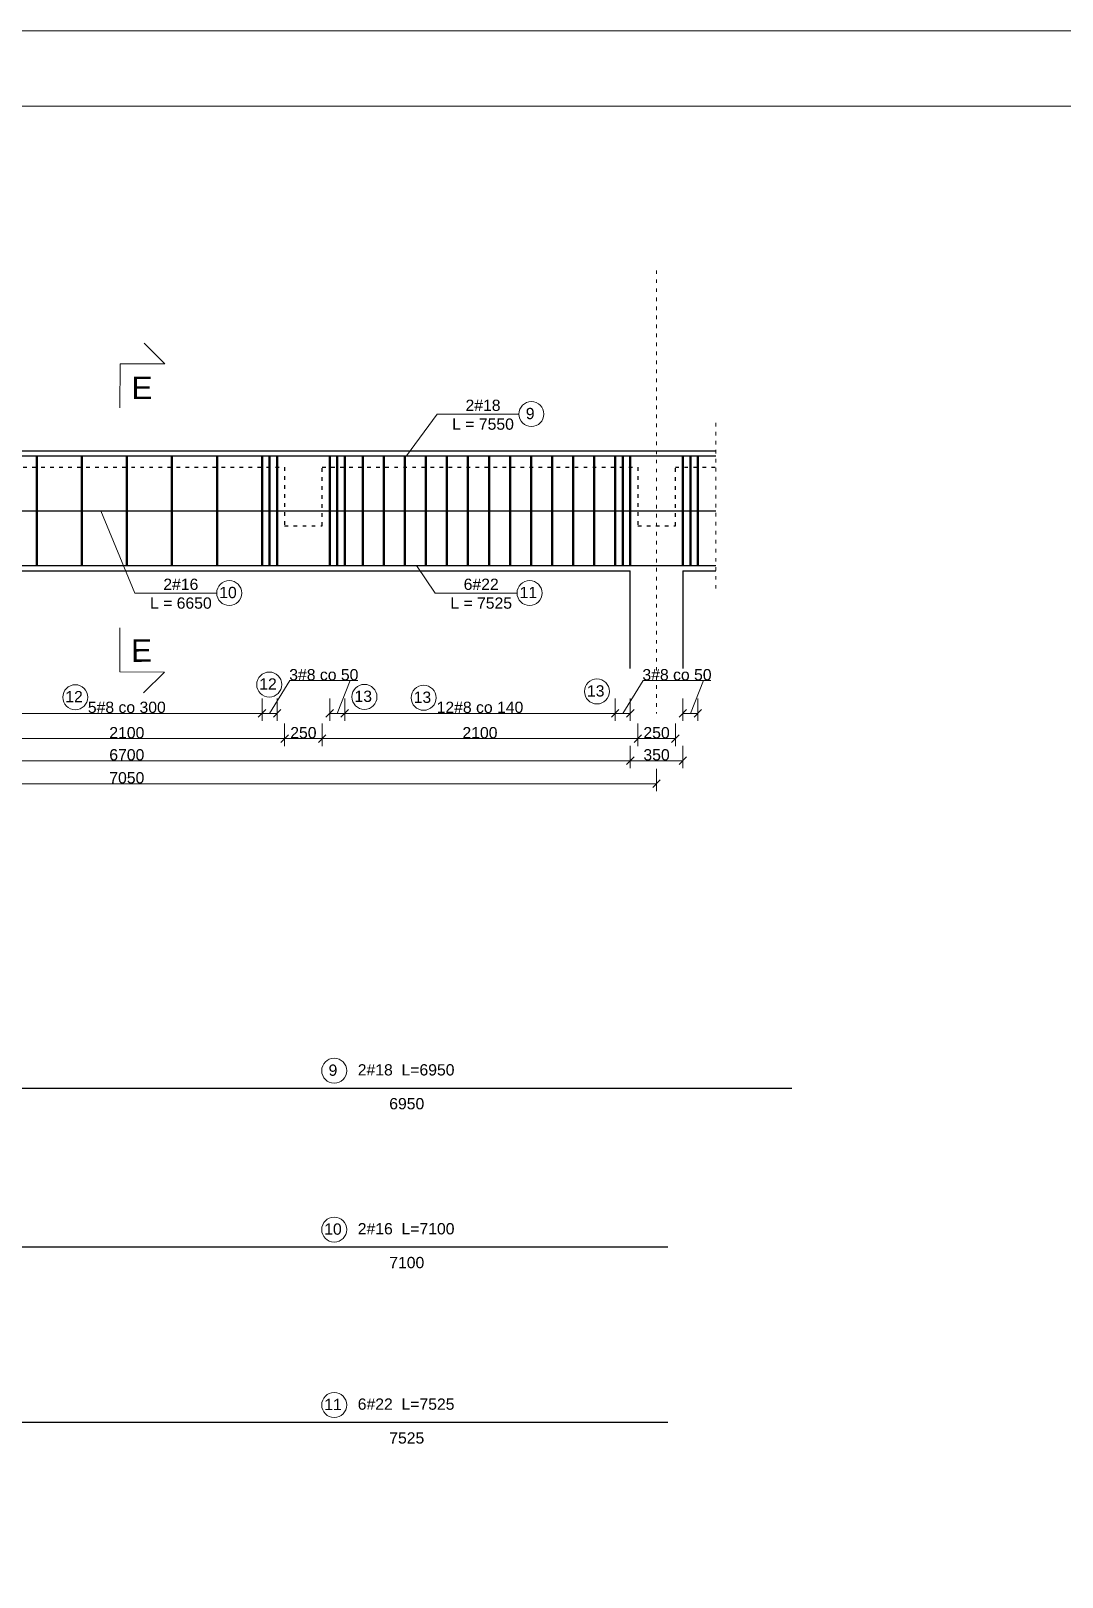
# Model space of a CAD drawing. Header units: millimetres. Extents: x 167217 to 300968, y 226456 to 301181.
# Drawn here: x 185125 to 191986, y 255078 to 265368 of the extents above; entities that cross this region are included whole.
import ezdxf

# ---------------------------------------------------------------- set-up
doc = ezdxf.new("R2010")
doc.units = ezdxf.units.MM
doc.linetypes.add('ACAD_ISO03W100', pattern=[30, 12, -18])
doc.layers.get('0').update_dxf_attribs({"lineweight": 5})
doc.layers.get('Defpoints').update_dxf_attribs({"lineweight": 25})
for name, color, linetype, lineweight in [('Linie', 7, 'Continuous', 5), ('opisówka', 255, 'Continuous', 5), ('Osie', 7, 'ACAD_ISO03W100', 5), ('pręty fi 20', 3, 'Continuous', 50), ('zbrojenie dolne', 210, 'Continuous', 25), ('Ściany', 1, 'Continuous', 25)]:
    doc.layers.add(name, color=color, linetype=linetype, lineweight=lineweight)
doc.styles.add('KB2', font='arial.ttf', dxfattribs={"height": 230})
doc.styles.get("Standard").update_dxf_attribs({"font": 'arial.ttf'})
doc.dimstyles.new('Kopia KB2', dxfattribs={"dimscale": 0, "dimtxt": 75, "dimasz": 50, "dimexe": 50, "dimexo": 6.25, "dimtad": 1, "dimdec": 0, "dimtxsty": 'Standard', "dimblk": 'OBLIQUE', "dimcen": 2.5, "dimclrd": 256, "dimadec": 0, "dimazin": 0, "dimtfac": 1, "dimtdec": 0, "dimtmove": 0, "dimatfit": 2, "dimldrblk": 'DOT', "dimfxl": 100, "dimfxlon": 1, "dimlwd": 5, "dimlwe": 5, "dimarcsym": 0})

# ---------------------------------------------------------------- blocks, each defined once
blk = doc.blocks.new('*U120')
at = {"layer": 'pręty fi 20', "linetype": 'ACAD_ISO03W100', "ltscale": 100}
blk.add_line((0, -365), (0, 365), dxfattribs=at)
blk = doc.blocks.new('*U121')
at = {"layer": 'pręty fi 20', "color": 0, "linetype": 'ByBlock', "lineweight": -2, "transparency": 16777216}
for p in [(0, 0), (140, 0), (280, 0), (420, 0), (560, 0), (700, 0), (840, 0), (980, 0), (1120, 0), (1260, 0), (1400, 0), (1540, 0)]:
    blk.add_blockref('*U120', p, dxfattribs=at)
blk = doc.blocks.new('*U124')
at = {"layer": 'pręty fi 20', "linetype": 'ACAD_ISO03W100', "ltscale": 100}
blk.add_line((0, -365), (0, 365), dxfattribs=at)
blk = doc.blocks.new('*U125')
at = {"layer": 'pręty fi 20', "color": 0, "linetype": 'ByBlock', "lineweight": -2, "transparency": 16777216}
for p in [(0, 0), (300, 0), (600, 0), (900, 0), (1200, 0)]:
    blk.add_blockref('*U124', p, dxfattribs=at)
blk = doc.blocks.new('_Oblique')
at = {"color": 0, "linetype": 'ByBlock', "lineweight": -2}
blk.add_line((-0.5, -0.5), (0.5, 0.5), dxfattribs=at)
blk = doc.blocks.new('*D135')
at = {"layer": 'Defpoints', "color": 0, "ltscale": 100, "transparency": 16777216}
for p in [(184863, 261809), (186663, 261809), (186663, 260826)]:
    blk.add_point(p, dxfattribs=at)
at = {"layer": 'opisówka', "color": 0, "linetype": 'Continuous', "lineweight": 5, "ltscale": 100, "transparency": 16777216}
for p, q in [((184863, 260926), (184863, 260776)), ((186663, 260926), (186663, 260776))]:
    blk.add_line(p, q, dxfattribs=at)
at = {"layer": 'opisówka', "linetype": 'Continuous', "lineweight": 5, "ltscale": 100, "transparency": 16777216}
blk.add_line((184863, 260826), (186663, 260826), dxfattribs=at)
at = {"layer": 'opisówka', "lineweight": 5, "ltscale": 100, "transparency": 16777216, "xscale": 50, "yscale": 50, "zscale": 50, "rotation": 180}
blk.add_blockref('_Oblique', (184863, 260826), dxfattribs=at)
at = {"layer": 'opisówka', "lineweight": 5, "ltscale": 100, "transparency": 16777216, "xscale": 50, "yscale": 50, "zscale": 50}
blk.add_blockref('_Oblique', (186663, 260826), dxfattribs=at)
at = {"layer": 'opisówka', "color": 0, "ltscale": 100, "transparency": 16777216, "insert": (185763, 260866), "char_height": 75, "attachment_point": 5}
blk.add_mtext('5{\\A1;#}8 co 300', dxfattribs=at)
blk = doc.blocks.new('_Dot')
at = {"color": 0, "linetype": 'ByBlock', "lineweight": -2}
blk.add_line((-0.5, 0), (-1, 0), dxfattribs=at)
at = {"color": 0, "linetype": 'ByBlock', "const_width": 0.5}
blk.add_lwpolyline([(-0.25, 0, 1), (0.25, 0, 1)], format="xyb", close=True, dxfattribs=at)
blk = doc.blocks.new('*D136')
at = {"layer": 'Defpoints', "color": 0, "ltscale": 100, "transparency": 16777216}
for p in [(187213, 261809), (189013, 261809), (189013, 260826)]:
    blk.add_point(p, dxfattribs=at)
at = {"layer": 'opisówka', "color": 0, "linetype": 'Continuous', "lineweight": 5, "ltscale": 100, "transparency": 16777216}
for p, q in [((187213, 260926), (187213, 260776)), ((189013, 260926), (189013, 260776))]:
    blk.add_line(p, q, dxfattribs=at)
at = {"layer": 'opisówka', "linetype": 'Continuous', "lineweight": 5, "ltscale": 100, "transparency": 16777216}
blk.add_line((187213, 260826), (189013, 260826), dxfattribs=at)
at = {"layer": 'opisówka', "lineweight": 5, "ltscale": 100, "transparency": 16777216, "xscale": 50, "yscale": 50, "zscale": 50, "rotation": 180}
blk.add_blockref('_Oblique', (187213, 260826), dxfattribs=at)
at = {"layer": 'opisówka', "lineweight": 5, "ltscale": 100, "transparency": 16777216, "xscale": 50, "yscale": 50, "zscale": 50}
blk.add_blockref('_Oblique', (189013, 260826), dxfattribs=at)
at = {"layer": 'opisówka', "color": 0, "ltscale": 100, "transparency": 16777216, "insert": (188113, 260866), "char_height": 75, "attachment_point": 5}
blk.add_mtext('12{\\A1;#}8 co 140', dxfattribs=at)
blk = doc.blocks.new('*D149')
at = {"layer": 'Defpoints', "color": 0, "ltscale": 100, "transparency": 16777216}
for p in [(186663, 261809), (186763, 261809), (186763, 260826)]:
    blk.add_point(p, dxfattribs=at)
at = {"layer": 'opisówka', "linetype": 'Continuous', "lineweight": 5, "ltscale": 100, "transparency": 16777216}
for p, q in [((186713, 260826), (186848, 261044)), ((186848, 261044), (187300, 261044)), ((186663, 260826), (186763, 260826))]:
    blk.add_line(p, q, dxfattribs=at)
at = {"layer": 'opisówka', "color": 0, "linetype": 'Continuous', "lineweight": 5, "ltscale": 100, "transparency": 16777216}
for p, q in [((186663, 260926), (186663, 260776)), ((186763, 260926), (186763, 260776))]:
    blk.add_line(p, q, dxfattribs=at)
at = {"layer": 'opisówka', "lineweight": 5, "ltscale": 100, "transparency": 16777216, "xscale": 50, "yscale": 50, "zscale": 50, "rotation": 180}
blk.add_blockref('_Oblique', (186663, 260826), dxfattribs=at)
at = {"layer": 'opisówka', "lineweight": 5, "ltscale": 100, "transparency": 16777216, "xscale": 50, "yscale": 50, "zscale": 50}
blk.add_blockref('_Oblique', (186763, 260826), dxfattribs=at)
at = {"layer": 'opisówka', "color": 0, "ltscale": 100, "transparency": 16777216, "insert": (187074, 261083), "char_height": 75, "attachment_point": 5}
blk.add_mtext('3{\\A1;#}8 co 50', dxfattribs=at)
blk = doc.blocks.new('*D150')
at = {"layer": 'Defpoints', "color": 0, "ltscale": 100, "transparency": 16777216}
for p in [(187113, 261809), (187213, 261809), (187213, 260826)]:
    blk.add_point(p, dxfattribs=at)
at = {"layer": 'opisówka', "linetype": 'Continuous', "lineweight": 5, "ltscale": 100, "transparency": 16777216}
for p, q in [((187163, 260826), (187250, 261044)), ((187250, 261044), (187300, 261044)), ((187113, 260826), (187213, 260826))]:
    blk.add_line(p, q, dxfattribs=at)
at = {"layer": 'opisówka', "color": 0, "linetype": 'Continuous', "lineweight": 5, "ltscale": 100, "transparency": 16777216}
for p, q in [((187113, 260926), (187113, 260776)), ((187213, 260926), (187213, 260776))]:
    blk.add_line(p, q, dxfattribs=at)
at = {"layer": 'opisówka', "lineweight": 5, "ltscale": 100, "transparency": 16777216, "xscale": 50, "yscale": 50, "zscale": 50, "rotation": 180}
blk.add_blockref('_Oblique', (187113, 260826), dxfattribs=at)
at = {"layer": 'opisówka', "lineweight": 5, "ltscale": 100, "transparency": 16777216, "xscale": 50, "yscale": 50, "zscale": 50}
blk.add_blockref('_Oblique', (187213, 260826), dxfattribs=at)
at = {"layer": 'opisówka', "color": 0, "ltscale": 100, "transparency": 16777216, "insert": (187275, 261083), "char_height": 75, "attachment_point": 5}
blk.add_mtext('0', dxfattribs=at)
blk = doc.blocks.new('*D151')
at = {"layer": 'Defpoints', "color": 0, "ltscale": 100, "transparency": 16777216}
for p in [(189013, 261809), (189113, 261809), (189113, 260826)]:
    blk.add_point(p, dxfattribs=at)
at = {"layer": 'opisówka', "linetype": 'Continuous', "lineweight": 5, "ltscale": 100, "transparency": 16777216}
for p, q in [((189063, 260826), (189198, 261044)), ((189198, 261044), (189650, 261044)), ((189013, 260826), (189113, 260826))]:
    blk.add_line(p, q, dxfattribs=at)
at = {"layer": 'opisówka', "color": 0, "linetype": 'Continuous', "lineweight": 5, "ltscale": 100, "transparency": 16777216}
for p, q in [((189013, 260926), (189013, 260776)), ((189113, 260926), (189113, 260776))]:
    blk.add_line(p, q, dxfattribs=at)
at = {"layer": 'opisówka', "lineweight": 5, "ltscale": 100, "transparency": 16777216, "xscale": 50, "yscale": 50, "zscale": 50, "rotation": 180}
blk.add_blockref('_Oblique', (189013, 260826), dxfattribs=at)
at = {"layer": 'opisówka', "lineweight": 5, "ltscale": 100, "transparency": 16777216, "xscale": 50, "yscale": 50, "zscale": 50}
blk.add_blockref('_Oblique', (189113, 260826), dxfattribs=at)
at = {"layer": 'opisówka', "color": 0, "ltscale": 100, "transparency": 16777216, "insert": (189424, 261083), "char_height": 75, "attachment_point": 5}
blk.add_mtext('3{\\A1;#}8 co 50', dxfattribs=at)
blk = doc.blocks.new('*D152')
at = {"layer": 'Defpoints', "color": 0, "ltscale": 100, "transparency": 16777216}
for p in [(189463, 261809), (189563, 261809), (189563, 260826)]:
    blk.add_point(p, dxfattribs=at)
at = {"layer": 'opisówka', "linetype": 'Continuous', "lineweight": 5, "ltscale": 100, "transparency": 16777216}
for p, q in [((189513, 260826), (189600, 261044)), ((189600, 261044), (189650, 261044)), ((189463, 260826), (189563, 260826))]:
    blk.add_line(p, q, dxfattribs=at)
at = {"layer": 'opisówka', "color": 0, "linetype": 'Continuous', "lineweight": 5, "ltscale": 100, "transparency": 16777216}
for p, q in [((189463, 260926), (189463, 260776)), ((189563, 260926), (189563, 260776))]:
    blk.add_line(p, q, dxfattribs=at)
at = {"layer": 'opisówka', "lineweight": 5, "ltscale": 100, "transparency": 16777216, "xscale": 50, "yscale": 50, "zscale": 50, "rotation": 180}
blk.add_blockref('_Oblique', (189463, 260826), dxfattribs=at)
at = {"layer": 'opisówka', "lineweight": 5, "ltscale": 100, "transparency": 16777216, "xscale": 50, "yscale": 50, "zscale": 50}
blk.add_blockref('_Oblique', (189563, 260826), dxfattribs=at)
at = {"layer": 'opisówka', "color": 0, "ltscale": 100, "transparency": 16777216, "insert": (189625, 261083), "char_height": 75, "attachment_point": 5}
blk.add_mtext('0', dxfattribs=at)
blk = doc.blocks.new('*D167')
at = {"layer": 'Defpoints', "color": 0, "ltscale": 100, "transparency": 16777216}
for p in [(184713, 262074), (186813, 262074), (186813, 260658)]:
    blk.add_point(p, dxfattribs=at)
at = {"layer": 'opisówka', "color": 0, "linetype": 'Continuous', "lineweight": 5, "ltscale": 100, "transparency": 16777216}
for p, q in [((184713, 260758), (184713, 260608)), ((186813, 260758), (186813, 260608))]:
    blk.add_line(p, q, dxfattribs=at)
at = {"layer": 'opisówka', "linetype": 'Continuous', "lineweight": 5, "ltscale": 100, "transparency": 16777216}
blk.add_line((184713, 260658), (186813, 260658), dxfattribs=at)
at = {"layer": 'opisówka', "lineweight": 5, "ltscale": 100, "transparency": 16777216, "xscale": 50, "yscale": 50, "zscale": 50, "rotation": 180}
blk.add_blockref('_Oblique', (184713, 260658), dxfattribs=at)
at = {"layer": 'opisówka', "lineweight": 5, "ltscale": 100, "transparency": 16777216, "xscale": 50, "yscale": 50, "zscale": 50}
blk.add_blockref('_Oblique', (186813, 260658), dxfattribs=at)
at = {"layer": 'opisówka', "color": 0, "ltscale": 100, "transparency": 16777216, "insert": (185763, 260697), "char_height": 75, "attachment_point": 5}
blk.add_mtext('2100', dxfattribs=at)
blk = doc.blocks.new('*D168')
at = {"layer": 'Defpoints', "color": 0, "ltscale": 100, "transparency": 16777216}
for p in [(186813, 262074), (187063, 262074), (187063, 260658)]:
    blk.add_point(p, dxfattribs=at)
at = {"layer": 'opisówka', "color": 0, "linetype": 'Continuous', "lineweight": 5, "ltscale": 100, "transparency": 16777216}
for p, q in [((186813, 260758), (186813, 260608)), ((187063, 260758), (187063, 260608))]:
    blk.add_line(p, q, dxfattribs=at)
at = {"layer": 'opisówka', "linetype": 'Continuous', "lineweight": 5, "ltscale": 100, "transparency": 16777216}
blk.add_line((186813, 260658), (187063, 260658), dxfattribs=at)
at = {"layer": 'opisówka', "lineweight": 5, "ltscale": 100, "transparency": 16777216, "xscale": 50, "yscale": 50, "zscale": 50, "rotation": 180}
blk.add_blockref('_Oblique', (186813, 260658), dxfattribs=at)
at = {"layer": 'opisówka', "lineweight": 5, "ltscale": 100, "transparency": 16777216, "xscale": 50, "yscale": 50, "zscale": 50}
blk.add_blockref('_Oblique', (187063, 260658), dxfattribs=at)
at = {"layer": 'opisówka', "color": 0, "ltscale": 100, "transparency": 16777216, "insert": (186938, 260697), "char_height": 75, "attachment_point": 5}
blk.add_mtext('250', dxfattribs=at)
blk = doc.blocks.new('*D169')
at = {"layer": 'Defpoints', "color": 0, "ltscale": 100, "transparency": 16777216}
for p in [(187063, 262074), (189163, 262074), (189163, 260658)]:
    blk.add_point(p, dxfattribs=at)
at = {"layer": 'opisówka', "color": 0, "linetype": 'Continuous', "lineweight": 5, "ltscale": 100, "transparency": 16777216}
for p, q in [((187063, 260758), (187063, 260608)), ((189163, 260758), (189163, 260608))]:
    blk.add_line(p, q, dxfattribs=at)
at = {"layer": 'opisówka', "linetype": 'Continuous', "lineweight": 5, "ltscale": 100, "transparency": 16777216}
blk.add_line((187063, 260658), (189163, 260658), dxfattribs=at)
at = {"layer": 'opisówka', "lineweight": 5, "ltscale": 100, "transparency": 16777216, "xscale": 50, "yscale": 50, "zscale": 50, "rotation": 180}
blk.add_blockref('_Oblique', (187063, 260658), dxfattribs=at)
at = {"layer": 'opisówka', "lineweight": 5, "ltscale": 100, "transparency": 16777216, "xscale": 50, "yscale": 50, "zscale": 50}
blk.add_blockref('_Oblique', (189163, 260658), dxfattribs=at)
at = {"layer": 'opisówka', "color": 0, "ltscale": 100, "transparency": 16777216, "insert": (188113, 260697), "char_height": 75, "attachment_point": 5}
blk.add_mtext('2100', dxfattribs=at)
blk = doc.blocks.new('*D170')
at = {"layer": 'Defpoints', "color": 0, "ltscale": 100, "transparency": 16777216}
for p in [(189163, 262074), (189413, 262074), (189413, 260658)]:
    blk.add_point(p, dxfattribs=at)
at = {"layer": 'opisówka', "color": 0, "linetype": 'Continuous', "lineweight": 5, "ltscale": 100, "transparency": 16777216}
for p, q in [((189163, 260758), (189163, 260608)), ((189413, 260758), (189413, 260608))]:
    blk.add_line(p, q, dxfattribs=at)
at = {"layer": 'opisówka', "linetype": 'Continuous', "lineweight": 5, "ltscale": 100, "transparency": 16777216}
blk.add_line((189163, 260658), (189413, 260658), dxfattribs=at)
at = {"layer": 'opisówka', "lineweight": 5, "ltscale": 100, "transparency": 16777216, "xscale": 50, "yscale": 50, "zscale": 50, "rotation": 180}
blk.add_blockref('_Oblique', (189163, 260658), dxfattribs=at)
at = {"layer": 'opisówka', "lineweight": 5, "ltscale": 100, "transparency": 16777216, "xscale": 50, "yscale": 50, "zscale": 50}
blk.add_blockref('_Oblique', (189413, 260658), dxfattribs=at)
at = {"layer": 'opisówka', "color": 0, "ltscale": 100, "transparency": 16777216, "insert": (189288, 260697), "char_height": 75, "attachment_point": 5}
blk.add_mtext('250', dxfattribs=at)
blk = doc.blocks.new('*D175')
at = {"layer": 'Defpoints', "color": 0, "ltscale": 100, "transparency": 16777216}
for p in [(182413, 261124), (189113, 261124), (189113, 260511)]:
    blk.add_point(p, dxfattribs=at)
at = {"layer": 'opisówka', "color": 0, "linetype": 'Continuous', "lineweight": 5, "ltscale": 100, "transparency": 16777216}
for p, q in [((182413, 260611), (182413, 260461)), ((189113, 260611), (189113, 260461))]:
    blk.add_line(p, q, dxfattribs=at)
at = {"layer": 'opisówka', "linetype": 'Continuous', "lineweight": 5, "ltscale": 100, "transparency": 16777216}
blk.add_line((182413, 260511), (189113, 260511), dxfattribs=at)
at = {"layer": 'opisówka', "lineweight": 5, "ltscale": 100, "transparency": 16777216, "xscale": 50, "yscale": 50, "zscale": 50, "rotation": 180}
blk.add_blockref('_Oblique', (182413, 260511), dxfattribs=at)
at = {"layer": 'opisówka', "lineweight": 5, "ltscale": 100, "transparency": 16777216, "xscale": 50, "yscale": 50, "zscale": 50}
blk.add_blockref('_Oblique', (189113, 260511), dxfattribs=at)
at = {"layer": 'opisówka', "color": 0, "ltscale": 100, "transparency": 16777216, "insert": (185763, 260550), "char_height": 75, "attachment_point": 5}
blk.add_mtext('6700', dxfattribs=at)
blk = doc.blocks.new('*D176')
at = {"layer": 'Defpoints', "color": 0, "ltscale": 100, "transparency": 16777216}
for p in [(189113, 261124), (189463, 261124), (189463, 260511)]:
    blk.add_point(p, dxfattribs=at)
at = {"layer": 'opisówka', "color": 0, "linetype": 'Continuous', "lineweight": 5, "ltscale": 100, "transparency": 16777216}
for p, q in [((189113, 260611), (189113, 260461)), ((189463, 260611), (189463, 260461))]:
    blk.add_line(p, q, dxfattribs=at)
at = {"layer": 'opisówka', "linetype": 'Continuous', "lineweight": 5, "ltscale": 100, "transparency": 16777216}
blk.add_line((189113, 260511), (189463, 260511), dxfattribs=at)
at = {"layer": 'opisówka', "lineweight": 5, "ltscale": 100, "transparency": 16777216, "xscale": 50, "yscale": 50, "zscale": 50, "rotation": 180}
blk.add_blockref('_Oblique', (189113, 260511), dxfattribs=at)
at = {"layer": 'opisówka', "lineweight": 5, "ltscale": 100, "transparency": 16777216, "xscale": 50, "yscale": 50, "zscale": 50}
blk.add_blockref('_Oblique', (189463, 260511), dxfattribs=at)
at = {"layer": 'opisówka', "color": 0, "ltscale": 100, "transparency": 16777216, "insert": (189288, 260550), "char_height": 75, "attachment_point": 5}
blk.add_mtext('350', dxfattribs=at)
blk = doc.blocks.new('*D179')
at = {"layer": 'Defpoints', "color": 0, "ltscale": 100, "transparency": 16777216}
for p in [(182238, 261809), (189288, 261809), (189288, 260358)]:
    blk.add_point(p, dxfattribs=at)
at = {"layer": 'opisówka', "color": 0, "linetype": 'Continuous', "lineweight": 5, "ltscale": 100, "transparency": 16777216}
for p, q in [((182238, 260458), (182238, 260308)), ((189288, 260458), (189288, 260308))]:
    blk.add_line(p, q, dxfattribs=at)
at = {"layer": 'opisówka', "linetype": 'Continuous', "lineweight": 5, "ltscale": 100, "transparency": 16777216}
blk.add_line((182238, 260358), (189288, 260358), dxfattribs=at)
at = {"layer": 'opisówka', "lineweight": 5, "ltscale": 100, "transparency": 16777216, "xscale": 50, "yscale": 50, "zscale": 50, "rotation": 180}
blk.add_blockref('_Oblique', (182238, 260358), dxfattribs=at)
at = {"layer": 'opisówka', "lineweight": 5, "ltscale": 100, "transparency": 16777216, "xscale": 50, "yscale": 50, "zscale": 50}
blk.add_blockref('_Oblique', (189288, 260358), dxfattribs=at)
at = {"layer": 'opisówka', "color": 0, "ltscale": 100, "transparency": 16777216, "insert": (185763, 260397), "char_height": 75, "attachment_point": 5}
blk.add_mtext('7050', dxfattribs=at)

msp = doc.modelspace()

# ---------------------------------------------------------------- linework, layer by layer
at = {"layer": 'opisówka', "ltscale": 100}
for p, q in [((186015.2, 263151.4), (185877.8, 263290.4)), ((185716.6, 262860.3), (185718.2, 263153.1)), ((185718.2, 263153.1), (186015.2, 263151.4)), ((187827.7, 262817.9), (187623, 262539.4)), ((187827.7, 262817.9), (187623, 262539.4)), ((187827.7, 262817.9), (188372, 262817.9)), ((187827.7, 262817.9), (188372, 262817.9)), ((185816.9, 261626.9), (185590.2, 262174.4)), ((187815.4, 261626.9), (187690.2, 261809.4)), ((185816.9, 261626.9), (186361.2, 261626.9)), ((187815.4, 261626.9), (188359.7, 261626.9)), ((185717.4, 261394.8), (185716.5, 261102)), ((185716.5, 261102), (186013.4, 261101.1)), ((186013.4, 261101.1), (185874.8, 260963.3))]:
    msp.add_line(p, q, dxfattribs=at)
for points in [[(167216.5, 265367.8), (196916.5, 265367.8), (196916.5, 244367.8), (167216.5, 244367.8)], [(167716.5, 264867.8), (196416.5, 264867.8), (196416.5, 244867.8), (167716.5, 244867.8)]]:
    msp.add_lwpolyline(points, close=True, dxfattribs=at)
for centre in [(188455.1, 262817.9), (188455.1, 262817.9), (186444.4, 261626.9), (188442.8, 261626.9), (186710.6, 261018.1), (188891.3, 260972.1), (185420, 260933.7), (187344.5, 260936.1), (187738.2, 260929.8), (187142.9, 258447.9), (187142.9, 257390.5), (187142.9, 256223.5)]:
    msp.add_circle(centre, 83.1, dxfattribs=at)
at = {"layer": 'Osie', "ltscale": 2}
for p, q in [((189288.2, 263774.4), (189288.2, 260824.4)), ((189682.6, 262760.1), (189682.6, 261624.4))]:
    msp.add_line(p, q, dxfattribs=at)
at = {"layer": 'pręty fi 20', "linetype": 'ACAD_ISO03W100', "ltscale": 100}
for p, q in [((186663.2, 261809.4), (186663.2, 262539.4)), ((186713.2, 261809.4), (186713.2, 262539.4)), ((186763.2, 261809.4), (186763.2, 262539.4)), ((187113.2, 261809.4), (187113.2, 262539.4)), ((187163.2, 261809.4), (187163.2, 262539.4)), ((187213.2, 261809.4), (187213.2, 262539.4)), ((189013.2, 261809.4), (189013.2, 262539.4)), ((189063.2, 261809.4), (189063.2, 262539.4)), ((189113.2, 261809.4), (189113.2, 262539.4)), ((189463.2, 261809.4), (189463.2, 262539.4)), ((189513.2, 261809.4), (189513.2, 262539.4)), ((189563.2, 261809.4), (189563.2, 262539.4))]:
    msp.add_line(p, q, dxfattribs=at)
at = {"layer": 'zbrojenie dolne', "ltscale": 100}
for p, q in [((169245.7, 262539.4), (189682.6, 262539.4)), ((169245.7, 262174.4), (189682.6, 262174.4)), ((169245.7, 261809.4), (189682.6, 261809.4)), ((183238.2, 258332.8), (190188.2, 258332.8)), ((182275.7, 257275.4), (189362.2, 257275.4)), ((181838.2, 256108.3), (189362.2, 256108.3))]:
    msp.add_line(p, q, dxfattribs=at)
at = {"layer": 'Ściany', "linetype": 'ACAD_ISO03W100', "ltscale": 2}
for p, q in [((184713.2, 262464.4), (186813.2, 262464.4)), ((186813.2, 262464.4), (186813.2, 262074.4)), ((187063.2, 262074.4), (187063.2, 262464.4)), ((187063.2, 262464.4), (189163.2, 262464.4)), ((189163.2, 262464.4), (189163.2, 262074.4)), ((189413.2, 262074.4), (189413.2, 262464.4)), ((189413.2, 262464.4), (189682.6, 262464.4)), ((186813.2, 262074.4), (187063.2, 262074.4)), ((189163.2, 262074.4), (189413.2, 262074.4))]:
    msp.add_line(p, q, dxfattribs=at)
at = {"layer": 'Ściany', "ltscale": 100}
for p, q in [((182413.2, 261774.4), (189113.2, 261774.4)), ((189463.2, 261774.4), (189682.6, 261774.4))]:
    msp.add_line(p, q, dxfattribs=at)
for points in [[(169194.2, 262574.4), (189682.6, 262574.4)], [(189113.2, 261124.4), (189113.2, 261774.4)], [(189463.2, 261774.4), (189463.2, 261124.4)]]:
    msp.add_lwpolyline(points, dxfattribs=at)

# ---------------------------------------------------------------- block references
at = {"layer": 'pręty fi 20', "linetype": 'ACAD_ISO03W100'}
msp.add_blockref('*U125', (185163.2, 262174.4), dxfattribs=at)
at = {"layer": 'pręty fi 20', "linetype": 'ACAD_ISO03W100', "xscale": -1}
msp.add_blockref('*U121', (188873.2, 262174.4), dxfattribs=at)

# ---------------------------------------------------------------- texts
at = {"layer": 'Linie', "ltscale": 100, "char_height": 150, "style": 'KB2'}
for s, insert, attachment_point, rotation in [('\\pxqc;E', (186111.5, 262916.1), 9, 359.67744), ('E', (185930.1, 261319.5), 3, 0.32256)]:
    msp.add_mtext_dynamic_manual_height_columns(s, width=495.535, gutter_width=1150, heights=[0], dxfattribs=dict(at, insert=insert, attachment_point=attachment_point, rotation=rotation))
at = {"layer": 'Linie', "ltscale": 100, "char_height": 75, "attachment_point": 1, "style": 'KB2'}
for s, width, heights, insert in [('\\A1;\\pxqc;2#18  \\PL = 7550', 405.03, [0], (187930.8, 262913.8)), ('\\pxqc;9', 136.168, [0], (188378.9, 262859.2)), ('\\A1;\\pxqc;2#16 \\PL = 6650', 405.03, [202.9], (185920, 261722.7)), ('\\pxqc;10', 136.168, [0], (186368.2, 261668.2)), ('\\A1;\\pxqc;6#22  \\PL = 7525', 405.03, [202.9], (187918.5, 261722.7)), ('\\pxqc;11', 136.168, [0], (188366.7, 261668.2)), ('\\pxqc;12', 136.168, [0], (186634.4, 261059.4)), ('\\pxqc;12', 136.168, [0], (185343.8, 260975)), ('\\pxqc;13', 136.168, [0], (187268.3, 260977.4)), ('\\pxqc;13', 136.168, [0], (187662, 260971)), ('\\pxqc;13', 136.168, [0], (188815.1, 261013.3)), ('\\pxqc;9', 136.168, [0], (187066.7, 258489.2)), ('\\A1;\\pxqc;2#18  L={\\fArial|b0|i0|c204|p34;69}50', 715.906, [0], (187263.6, 258491.3)), ('\\A1;\\pxqc;{\\fArial|b0|i0|c204|p34;69}50', 715.906, [0], (187267.8, 258266.2)), ('\\pxqc;10', 136.168, [0], (187066.7, 257431.8)), ('\\A1;\\pxqc;2#16  L={\\fArial|b0|i0|c238|p34;710}0', 715.906, [0], (187263.6, 257433.9)), ('\\A1;\\pxqc;{\\fArial|b0|i0|c238|p34;710}0', 715.906, [0], (187267.8, 257208.8)), ('\\pxqc;11', 136.168, [0], (187066.7, 256264.7)), ('\\A1;\\pxqc;6#22  L=7525', 715.906, [0], (187263.6, 256266.9)), ('\\A1;\\pxqc;7525', 715.906, [0], (187267.8, 256041.8))]:
    msp.add_mtext_dynamic_manual_height_columns(s, width=width, gutter_width=1150, heights=heights, dxfattribs=dict(at, insert=insert))

# ---------------------------------------------------------------- dimensions: what is measured, and where the dimension line sits
at = {"layer": 'opisówka', "ltscale": 100}
for base, p1, p2, picture, middle in [((186813.2, 260657.9), (184713.2, 262074.4), (186813.2, 262074.4), '*D167', (185763.2, 260696.8)), ((187063.2, 260657.9), (186813.2, 262074.4), (187063.2, 262074.4), '*D168', (186938.2, 260696.8)), ((189163.2, 260657.9), (187063.2, 262074.4), (189163.2, 262074.4), '*D169', (188113.2, 260696.8)), ((189413.2, 260657.9), (189163.2, 262074.4), (189413.2, 262074.4), '*D170', (189288.2, 260696.8)), ((189288.2, 260358.3), (182238.2, 261809.4), (189288.2, 261809.4), '*D179', (185763.2, 260397.2)), ((189113.2, 260510.6), (182413.2, 261124.4), (189113.2, 261124.4), '*D175', (185763.2, 260549.5)), ((189463.2, 260510.6), (189113.2, 261124.4), (189463.2, 261124.4), '*D176', (189288.2, 260549.6))]:
    dim = msp.add_linear_dim(base=base, p1=p1, p2=p2, dimstyle='Kopia KB2', override={"dimscale": 1, "dimtmove": 1}, dxfattribs=at)
    dim.commit()
    dim.dimension.update_dxf_attribs({"geometry": picture, "text_midpoint": middle})
for base, p1, p2, text, picture, middle in [((186663.2, 260826.1), (184863.2, 261809.4), (186663.2, 261809.4), '5{\\A1;#}8 co 300', '*D135', (185763.2, 260865.6)), ((189013.2, 260826.1), (187213.2, 261809.4), (189013.2, 261809.4), '12{\\A1;#}8 co 140', '*D136', (188113.2, 260865.5))]:
    dim = msp.add_linear_dim(base=base, p1=p1, p2=p2, text=text, dimstyle='Kopia KB2', override={"dimscale": 1, "dimtmove": 1}, dxfattribs=at)
    dim.commit()
    dim.dimension.update_dxf_attribs({"geometry": picture, "text_midpoint": middle})
for base, p1, p2, text, picture, middle in [((186763.2, 260826.1), (186663.2, 261809.4), (186763.2, 261809.4), '3{\\A1;#}8 co 50', '*D149', (186848.3, 261043.9)), ((187213.2, 260826.1), (187113.2, 261809.4), (187213.2, 261809.4), '0', '*D150', (187250.4, 261043.9)), ((189113.2, 260826.1), (189013.2, 261809.4), (189113.2, 261809.4), '3{\\A1;#}8 co 50', '*D151', (189198.3, 261043.9)), ((189563.2, 260826.1), (189463.2, 261809.4), (189563.2, 261809.4), '0', '*D152', (189600.4, 261043.9))]:
    dim = msp.add_linear_dim(base=base, p1=p1, p2=p2, text=text, dimstyle='Kopia KB2', override={"dimscale": 1, "dimtmove": 1}, dxfattribs=at)
    dim.commit()
    dim.dimension.update_dxf_attribs({"geometry": picture, "text_midpoint": middle, "dimtype": 160})

doc.saveas('drawing.dxf')
